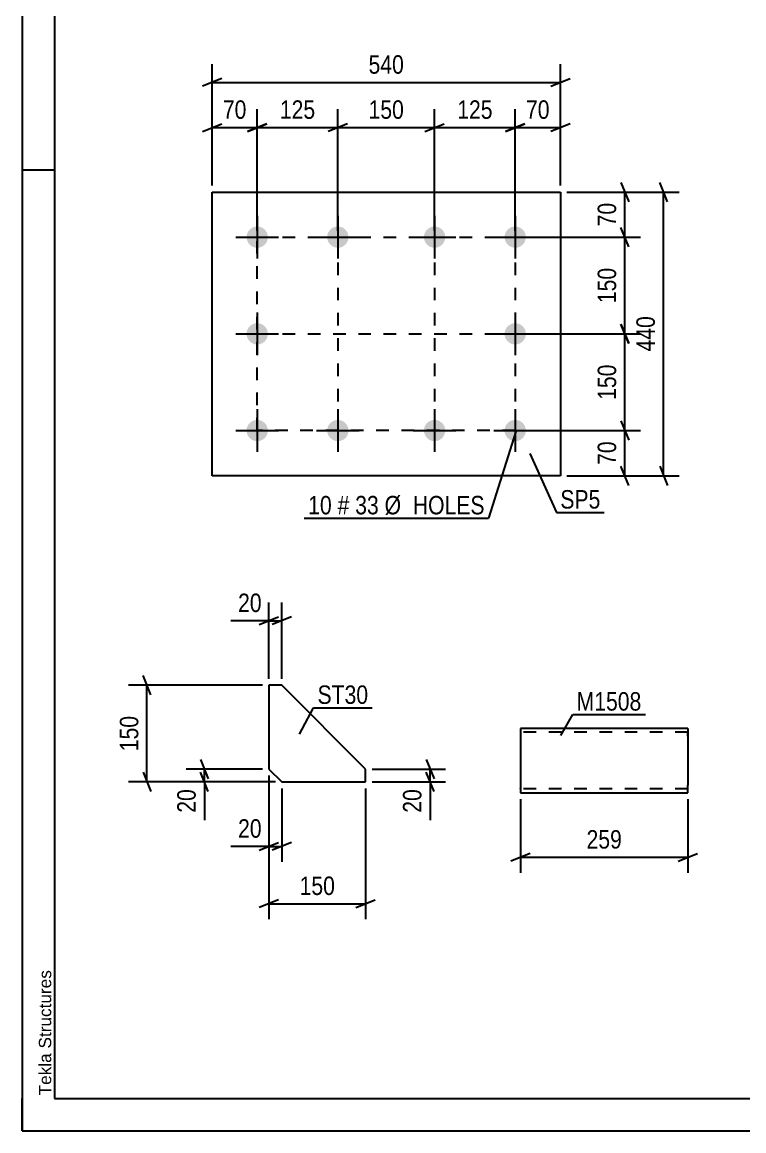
# Model space of a CAD drawing. Header units: millimetres. Extents: x 0 to 420, y 0 to 297.
# Drawn here: x 0 to 111.9, y 0 to 172 of the extents above; entities that cross this region are included whole.
import ezdxf

# ---------------------------------------------------------------- set-up
doc = ezdxf.new("R2010")
doc.units = ezdxf.units.MM
doc.linetypes.add('DXK_LINE_DOT2', pattern=[3.9198, 1.9599, -1.9599])
doc.styles.add('Arial', font='ARIAL.TTF', dxfattribs={"height": 0.2})
doc.styles.add('Arial Narrow', font='ARIALN.TTF', dxfattribs={"height": 0.2})

# ---------------------------------------------------------------- blocks, each defined once
blk = doc.blocks.new('Unknown-284858702-1134')
at = {"color": 5, "linetype": 'Continuous'}
for p, q in [((0, 297), (0, 0)), ((5, 292), (5, 5)), ((5, 149), (0, 149)), ((0, 0), (0, 5)), ((5, 5), (415, 5)), ((0, 0), (420, 0))]:
    blk.add_line(p, q, dxfattribs=at)
at = {"color": 174, "linetype": 'Continuous', "style": 'Arial'}
blk.add_text('Tekla Structures', height=1.9102, rotation=90, dxfattribs=at).set_placement((4.5, 5.5))
blk = doc.blocks.new('Part-284858702-6089 - 6088')
at = {"color": 2, "linetype": 'Continuous'}
for p, q in [((29.44, 101.62), (29.44, 145.62)), ((29.44, 145.62), (83.44, 145.62)), ((83.44, 145.62), (83.44, 101.62)), ((83.44, 101.62), (29.44, 101.62))]:
    blk.add_line(p, q, dxfattribs=at)
blk = doc.blocks.new('Bolt-284858702-6090 - 6088')
at = {"linetype": 'Continuous'}
for points in [[(36.44, 140.27, -1), (36.44, 136.97, -1)], [(48.94, 140.27, -1), (48.94, 136.97, -1)], [(63.94, 140.27, -1), (63.94, 136.97, -1)], [(76.44, 140.27, -1), (76.44, 136.97, -1)], [(36.44, 125.27, -1), (36.44, 121.97, -1)], [(76.44, 125.27, -1), (76.44, 121.97, -1)], [(36.44, 110.27, -1), (36.44, 106.97, -1)], [(48.94, 110.27, -1), (48.94, 106.97, -1)], [(63.94, 110.27, -1), (63.94, 106.97, -1)], [(76.44, 110.27, -1), (76.44, 106.97, -1)]]:
    blk.add_hatch(color=1, dxfattribs=at).paths.add_polyline_path(points)
at = {"color": 1, "linetype": 'Continuous'}
for p, q in [((36.44, 141.92), (36.44, 135.32)), ((48.94, 141.92), (48.94, 135.32)), ((63.94, 141.92), (63.94, 135.32)), ((76.44, 141.92), (76.44, 135.32)), ((33.14, 138.62), (39.74, 138.62)), ((45.64, 138.62), (52.24, 138.62)), ((60.64, 138.62), (67.24, 138.62)), ((73.14, 138.62), (79.74, 138.62)), ((36.44, 126.92), (36.44, 120.32)), ((76.44, 126.92), (76.44, 120.32)), ((33.14, 123.62), (39.74, 123.62)), ((73.14, 123.62), (79.74, 123.62)), ((36.44, 111.92), (36.44, 105.32)), ((48.94, 111.92), (48.94, 105.32)), ((63.94, 111.92), (63.94, 105.32)), ((76.44, 111.92), (76.44, 105.32)), ((33.14, 108.62), (39.74, 108.62)), ((45.64, 108.62), (52.24, 108.62)), ((60.64, 108.62), (67.24, 108.62)), ((73.14, 108.62), (79.74, 108.62))]:
    blk.add_line(p, q, dxfattribs=at)
blk = doc.blocks.new('Part-284858702-6051 - 6050')
at = {"color": 2, "linetype": 'Continuous'}
for p, q in [((40.25, 69.12), (38.25, 69.12)), ((38.25, 69.12), (38.25, 56.12)), ((53.25, 56.12), (40.25, 69.12)), ((38.25, 56.12), (40.25, 54.12)), ((53.25, 54.12), (53.25, 56.12)), ((40.25, 54.12), (53.25, 54.12))]:
    blk.add_line(p, q, dxfattribs=at)
blk = doc.blocks.new('Part-284858702-6157 - 6156')
at = {"color": 2, "linetype": 'Continuous'}
for p, q in [((103.21, 62.43), (77.27, 62.43)), ((77.27, 62.43), (77.27, 52.52)), ((103.21, 62.43), (103.21, 62.34)), ((103.21, 62.34), (103.21, 62.08)), ((103.21, 62.08), (103.21, 61.23)), ((103.21, 61.23), (103.21, 53.63)), ((103.21, 52.43), (103.21, 53.63)), ((77.27, 52.52), (77.27, 52.43)), ((77.27, 52.43), (103.21, 52.43))]:
    blk.add_line(p, q, dxfattribs=at)
at = {"color": 7, "linetype": 'DXK_LINE_DOT2'}
for p, q in [((103.21, 62.08), (103.21, 61.83)), ((103.21, 61.83), (77.27, 61.83)), ((103.21, 61.23), (103.21, 61.69)), ((103.21, 53.08), (103.21, 53.63)), ((77.27, 53.03), (77.27, 53.08)), ((103.21, 53.03), (77.27, 53.03)), ((103.21, 53.03), (103.21, 53.08)), ((103.21, 53.03), (103.21, 53.08))]:
    blk.add_line(p, q, dxfattribs=at)
blk = doc.blocks.new('Rectangle-284858702-7403 - 6088')
at = {"color": 1, "linetype": 'DXK_LINE_DOT2'}
blk.add_lwpolyline([(36.44, 138.62), (76.44, 138.62), (76.44, 108.62), (36.44, 108.62), (36.44, 138.62)], close=True, dxfattribs=at)
blk = doc.blocks.new('Line-284858702-7465 - 6088')
at = {"color": 1, "linetype": 'DXK_LINE_DOT2'}
blk.add_line((36.44, 123.62), (76.44, 123.62), dxfattribs=at)
blk = doc.blocks.new('Line-284858702-7472 - 6088')
at = {"color": 1, "linetype": 'DXK_LINE_DOT2'}
blk.add_line((48.94, 138.62), (48.94, 108.62), dxfattribs=at)
blk = doc.blocks.new('Line-284858702-7479 - 6088')
at = {"color": 1, "linetype": 'DXK_LINE_DOT2'}
blk.add_line((63.94, 138.62), (63.94, 108.62), dxfattribs=at)
blk = doc.blocks.new('StraightDimension-284858702-8019 - 6088')
at = {"color": 7, "linetype": 'Continuous'}
for p, q in [((48.94, 139.62), (48.94, 158.47)), ((63.94, 139.62), (63.94, 158.47)), ((50.44, 156.22), (47.44, 155.02)), ((48.94, 155.62), (63.94, 155.62)), ((62.44, 155.02), (65.44, 156.22))]:
    blk.add_line(p, q, dxfattribs=at)
at = {"color": 0}
blk.add_wipeout([(59.78, 156.37), (59.78, 160.57), (53.1, 160.57), (53.1, 156.37)], dxfattribs=at)
at = {"color": 3, "style": 'Arial Narrow'}
blk.add_text('150', height=2.863, dxfattribs=at).set_placement((53.7, 156.97))
blk = doc.blocks.new('StraightDimension-284858702-6378 - 6088')
at = {"color": 7, "linetype": 'Continuous'}
for p, q in [((92.84, 147.12), (94.04, 144.12)), ((84.44, 145.62), (95.84, 145.62)), ((93.44, 138.62), (93.44, 145.62)), ((94.04, 137.12), (92.84, 140.12)), ((77.44, 138.62), (95.84, 138.62))]:
    blk.add_line(p, q, dxfattribs=at)
at = {"color": 0}
blk.add_wipeout([(92.69, 144.55), (88.49, 144.55), (88.49, 139.69), (92.69, 139.69)], dxfattribs=at)
at = {"color": 3, "style": 'Arial Narrow'}
blk.add_text('70', height=2.863, rotation=90.0002, dxfattribs=at).set_placement((92.09, 140.29))
blk = doc.blocks.new('StraightDimension-284858702-6398 - 6088')
at = {"color": 7, "linetype": 'Continuous'}
for p, q in [((76.44, 139.62), (76.44, 158.47)), ((83.44, 146.62), (83.44, 158.47)), ((74.94, 155.02), (77.94, 156.22)), ((76.44, 155.62), (83.44, 155.62)), ((84.94, 156.22), (81.94, 155.02))]:
    blk.add_line(p, q, dxfattribs=at)
at = {"color": 0}
blk.add_wipeout([(82.37, 156.37), (82.37, 160.57), (77.51, 160.57), (77.51, 156.37)], dxfattribs=at)
at = {"color": 3, "style": 'Arial Narrow'}
blk.add_text('70', height=2.863, dxfattribs=at).set_placement((78.11, 156.97))
blk = doc.blocks.new('StraightDimension-284858702-6381 - 6088')
at = {"color": 7, "linetype": 'Continuous'}
for p, q in [((92.84, 110.12), (94.04, 107.12)), ((77.44, 108.62), (95.84, 108.62)), ((93.44, 101.62), (93.44, 108.62)), ((84.44, 101.62), (95.84, 101.62)), ((94.04, 100.12), (92.84, 103.12))]:
    blk.add_line(p, q, dxfattribs=at)
at = {"color": 0}
blk.add_wipeout([(92.69, 107.55), (88.49, 107.55), (88.49, 102.69), (92.69, 102.69)], dxfattribs=at)
at = {"color": 3, "style": 'Arial Narrow'}
blk.add_text('70', height=2.863, rotation=90.0002, dxfattribs=at).set_placement((92.09, 103.29))
blk = doc.blocks.new('StraightDimension-284858702-6394 - 6088')
at = {"color": 7, "linetype": 'Continuous'}
for p, q in [((100.04, 144.12), (98.84, 147.12)), ((84.44, 145.62), (101.84, 145.62)), ((99.44, 101.62), (99.44, 145.62)), ((84.44, 101.62), (101.84, 101.62)), ((98.84, 103.12), (100.04, 100.12))]:
    blk.add_line(p, q, dxfattribs=at)
at = {"color": 0}
blk.add_wipeout([(98.69, 126.96), (94.49, 126.96), (94.49, 120.28), (98.69, 120.28)], dxfattribs=at)
at = {"color": 3, "style": 'Arial Narrow'}
blk.add_text('440', height=2.863, rotation=90.0002, dxfattribs=at).set_placement((98.09, 120.88))
blk = doc.blocks.new('StraightDimension-284858702-6402 - 6088')
at = {"color": 7, "linetype": 'Continuous'}
for p, q in [((29.44, 146.62), (29.44, 158.47)), ((36.44, 139.62), (36.44, 158.47)), ((27.94, 155.02), (30.94, 156.22)), ((29.44, 155.62), (36.44, 155.62)), ((37.94, 156.22), (34.94, 155.02))]:
    blk.add_line(p, q, dxfattribs=at)
at = {"color": 0}
blk.add_wipeout([(35.37, 156.37), (35.37, 160.57), (30.51, 160.57), (30.51, 156.37)], dxfattribs=at)
at = {"color": 3, "style": 'Arial Narrow'}
blk.add_text('70', height=2.863, dxfattribs=at).set_placement((31.11, 156.97))
blk = doc.blocks.new('StraightDimension-284858702-6418 - 6088')
at = {"color": 7, "linetype": 'Continuous'}
for p, q in [((29.44, 146.62), (29.44, 165.47)), ((83.44, 146.62), (83.44, 165.47)), ((30.94, 163.22), (27.94, 162.02)), ((29.44, 162.62), (83.44, 162.62)), ((81.94, 162.02), (84.94, 163.22))]:
    blk.add_line(p, q, dxfattribs=at)
at = {"color": 0}
blk.add_wipeout([(59.78, 163.37), (59.78, 167.57), (53.1, 167.57), (53.1, 163.37)], dxfattribs=at)
at = {"color": 3, "style": 'Arial Narrow'}
blk.add_text('540', height=2.863, dxfattribs=at).set_placement((53.7, 163.97))
blk = doc.blocks.new('StraightDimension-284858702-8013 - 6088')
at = {"color": 7, "linetype": 'Continuous'}
for p, q in [((94.04, 122.12), (92.84, 125.12)), ((77.44, 123.62), (95.84, 123.62)), ((93.44, 108.62), (93.44, 123.62)), ((92.84, 110.12), (94.04, 107.12)), ((77.44, 108.62), (95.84, 108.62))]:
    blk.add_line(p, q, dxfattribs=at)
at = {"color": 0}
blk.add_wipeout([(92.69, 119.46), (88.49, 119.46), (88.49, 112.78), (92.69, 112.78)], dxfattribs=at)
at = {"color": 3, "style": 'Arial Narrow'}
blk.add_text('150', height=2.863, rotation=90.0002, dxfattribs=at).set_placement((92.09, 113.38))
blk = doc.blocks.new('StraightDimension-284858702-8015 - 6088')
at = {"color": 7, "linetype": 'Continuous'}
for p, q in [((94.04, 137.12), (92.84, 140.12)), ((77.44, 138.62), (95.84, 138.62)), ((93.44, 123.62), (93.44, 138.62)), ((92.84, 125.12), (94.04, 122.12)), ((77.44, 123.62), (95.84, 123.62))]:
    blk.add_line(p, q, dxfattribs=at)
at = {"color": 0}
blk.add_wipeout([(92.69, 134.46), (88.49, 134.46), (88.49, 127.78), (92.69, 127.78)], dxfattribs=at)
at = {"color": 3, "style": 'Arial Narrow'}
blk.add_text('150', height=2.863, rotation=90.0002, dxfattribs=at).set_placement((92.09, 128.38))
blk = doc.blocks.new('StraightDimension-284858702-8017 - 6088')
at = {"color": 7, "linetype": 'Continuous'}
for p, q in [((36.44, 139.62), (36.44, 158.47)), ((48.94, 139.62), (48.94, 158.47)), ((34.94, 155.02), (37.94, 156.22)), ((36.44, 155.62), (48.94, 155.62)), ((50.44, 156.22), (47.44, 155.02))]:
    blk.add_line(p, q, dxfattribs=at)
at = {"color": 0}
blk.add_wipeout([(46.03, 156.37), (46.03, 160.57), (39.35, 160.57), (39.35, 156.37)], dxfattribs=at)
at = {"color": 3, "style": 'Arial Narrow'}
blk.add_text('125', height=2.863, dxfattribs=at).set_placement((39.95, 156.97))
blk = doc.blocks.new('StraightDimension-284858702-8021 - 6088')
at = {"color": 7, "linetype": 'Continuous'}
for p, q in [((63.94, 139.62), (63.94, 158.47)), ((76.44, 139.62), (76.44, 158.47)), ((62.44, 155.02), (65.44, 156.22)), ((63.94, 155.62), (76.44, 155.62)), ((77.94, 156.22), (74.94, 155.02))]:
    blk.add_line(p, q, dxfattribs=at)
at = {"color": 0}
blk.add_wipeout([(73.53, 156.37), (73.53, 160.57), (66.85, 160.57), (66.85, 156.37)], dxfattribs=at)
at = {"color": 3, "style": 'Arial Narrow'}
blk.add_text('125', height=2.863, dxfattribs=at).set_placement((67.45, 156.97))
blk = doc.blocks.new('StraightDimension-284858702-6298 - 6050')
at = {"color": 7, "linetype": 'Continuous'}
for p, q in [((38.25, 55.12), (38.25, 32.83)), ((53.25, 53.12), (53.25, 32.83)), ((39.75, 35.83), (36.75, 34.63)), ((38.25, 35.23), (53.25, 35.23)), ((51.75, 34.63), (54.75, 35.83))]:
    blk.add_line(p, q, dxfattribs=at)
at = {"color": 0}
blk.add_wipeout([(49.1, 35.98), (49.1, 40.18), (42.41, 40.18), (42.41, 35.98)], dxfattribs=at)
at = {"color": 3, "style": 'Arial Narrow'}
blk.add_text('150', height=2.863, dxfattribs=at).set_placement((43.01, 36.58))
blk = doc.blocks.new('StraightDimension-284858702-6290 - 6050')
at = {"color": 7, "linetype": 'Continuous'}
for p, q in [((62.65, 57.62), (63.85, 54.62)), ((54.25, 56.12), (65.65, 56.12)), ((63.85, 52.62), (62.65, 55.62)), ((63.25, 54.12), (63.25, 56.12)), ((54.25, 54.12), (65.65, 54.12))]:
    blk.add_line(p, q, dxfattribs=at)
at = {"color": 0}
blk.add_wipeout([(62.5, 53.59), (58.3, 53.59), (58.3, 48.74), (62.5, 48.74)], dxfattribs=at)
at = {"color": 7, "linetype": 'Continuous'}
blk.add_line((63.25, 54.12), (63.25, 48.21), dxfattribs=at)
blk.add_line((63.25, 54.12), (63.25, 48.21), dxfattribs=at)
at = {"color": 3, "style": 'Arial Narrow'}
blk.add_text('20', height=2.863, rotation=90.0002, dxfattribs=at).set_placement((61.9, 49.34))
blk = doc.blocks.new('StraightDimension-284858702-6282 - 6050')
at = {"color": 7, "linetype": 'Continuous'}
for p, q in [((38.25, 70.12), (38.25, 81.97)), ((40.25, 70.12), (40.25, 81.97)), ((36.75, 78.52), (39.75, 79.72)), ((38.25, 79.12), (40.25, 79.12)), ((41.75, 79.72), (38.75, 78.52))]:
    blk.add_line(p, q, dxfattribs=at)
at = {"color": 0}
blk.add_wipeout([(37.73, 79.87), (37.73, 84.07), (32.87, 84.07), (32.87, 79.87)], dxfattribs=at)
at = {"color": 7, "linetype": 'Continuous'}
blk.add_line((38.25, 79.12), (32.35, 79.12), dxfattribs=at)
blk.add_line((38.25, 79.12), (32.35, 79.12), dxfattribs=at)
at = {"color": 3, "style": 'Arial Narrow'}
blk.add_text('20', height=2.863, dxfattribs=at).set_placement((33.47, 80.47))
blk = doc.blocks.new('StraightDimension-284858702-6302 - 6050')
at = {"color": 7, "linetype": 'Continuous'}
for p, q in [((19.95, 67.62), (18.75, 70.62)), ((37.25, 69.12), (16.5, 69.12)), ((19.35, 54.12), (19.35, 69.12)), ((18.75, 55.62), (19.95, 52.62)), ((39.25, 54.12), (16.5, 54.12))]:
    blk.add_line(p, q, dxfattribs=at)
at = {"color": 0}
blk.add_wipeout([(18.6, 64.96), (14.4, 64.96), (14.4, 58.28), (18.6, 58.28)], dxfattribs=at)
at = {"color": 3, "style": 'Arial Narrow'}
blk.add_text('150', height=2.863, rotation=90.0002, dxfattribs=at).set_placement((18, 58.88))
blk = doc.blocks.new('StraightDimension-284858702-6294 - 6050')
at = {"color": 7, "linetype": 'Continuous'}
for p, q in [((27.65, 57.62), (28.85, 54.62)), ((37.25, 56.12), (25.4, 56.12)), ((28.85, 52.62), (27.65, 55.62)), ((28.25, 54.12), (28.25, 56.12)), ((39.25, 54.12), (25.4, 54.12))]:
    blk.add_line(p, q, dxfattribs=at)
at = {"color": 0}
blk.add_wipeout([(27.5, 53.59), (23.3, 53.59), (23.3, 48.74), (27.5, 48.74)], dxfattribs=at)
at = {"color": 7, "linetype": 'Continuous'}
blk.add_line((28.25, 54.12), (28.25, 48.21), dxfattribs=at)
blk.add_line((28.25, 54.12), (28.25, 48.21), dxfattribs=at)
at = {"color": 3, "style": 'Arial Narrow'}
blk.add_text('20', height=2.863, rotation=90.0002, dxfattribs=at).set_placement((26.9, 49.34))
blk = doc.blocks.new('StraightDimension-284858702-6286 - 6050')
at = {"color": 7, "linetype": 'Continuous'}
for p, q in [((38.25, 55.12), (38.25, 41.72)), ((40.25, 53.12), (40.25, 41.72)), ((36.75, 43.52), (39.75, 44.72)), ((41.75, 44.72), (38.75, 43.52)), ((38.25, 44.12), (40.25, 44.12))]:
    blk.add_line(p, q, dxfattribs=at)
at = {"color": 0}
blk.add_wipeout([(37.73, 44.87), (37.73, 49.07), (32.87, 49.07), (32.87, 44.87)], dxfattribs=at)
at = {"color": 7, "linetype": 'Continuous'}
blk.add_line((38.25, 44.12), (32.35, 44.12), dxfattribs=at)
blk.add_line((38.25, 44.12), (32.35, 44.12), dxfattribs=at)
at = {"color": 3, "style": 'Arial Narrow'}
blk.add_text('20', height=2.863, dxfattribs=at).set_placement((33.47, 45.47))
blk = doc.blocks.new('StraightDimension-284858702-6474 - 6156')
at = {"color": 7, "linetype": 'Continuous'}
for p, q in [((77.27, 51.43), (77.27, 40.03)), ((103.21, 51.43), (103.21, 40.03)), ((78.77, 43.03), (75.77, 41.83)), ((101.71, 41.83), (104.71, 43.03)), ((77.27, 42.43), (103.21, 42.43))]:
    blk.add_line(p, q, dxfattribs=at)
at = {"color": 0}
blk.add_wipeout([(93.58, 43.18), (93.58, 47.38), (86.9, 47.38), (86.9, 43.18)], dxfattribs=at)
at = {"color": 3, "style": 'Arial Narrow'}
blk.add_text('259', height=2.863, dxfattribs=at).set_placement((87.5, 43.78))
blk = doc.blocks.new('Mark-284858702-6537 - 6088')
at = {"color": 0}
blk.add_wipeout([(89.65, 96.52), (89.65, 99.52), (83.44, 99.52), (83.44, 96.52)], dxfattribs=at)
blk.add_wipeout([(89.65, 96.52), (89.65, 99.52), (83.44, 99.52), (83.44, 96.52)], dxfattribs=at)
at = {"color": 30, "linetype": 'Continuous'}
for p, q in [((78.72, 105.05), (82.84, 95.92)), ((82.84, 95.92), (90.25, 95.92))]:
    blk.add_line(p, q, dxfattribs=at)
at = {"color": 3, "style": 'Arial Narrow'}
blk.add_text('SP5', height=2.863, dxfattribs=at).set_placement((83.44, 96.52))
blk = doc.blocks.new('Mark-284858702-6540 - 6088')
at = {"color": 0}
for points in [[(48, 95.62), (48, 98.62), (44.34, 98.62), (44.34, 95.62)], [(50.73, 95.62), (50.73, 98.62), (48.9, 98.62), (48.9, 95.62)], [(55.29, 95.62), (55.29, 98.62), (51.63, 98.62), (51.63, 95.62)], [(71.71, 95.62), (71.71, 98.62), (56.19, 98.62), (56.19, 95.62)]]:
    blk.add_wipeout(points, dxfattribs=at)
for points in [[(48, 95.62), (48, 98.62), (44.34, 98.62), (44.34, 95.62)], [(50.73, 95.62), (50.73, 98.62), (48.9, 98.62), (48.9, 95.62)], [(55.29, 95.62), (55.29, 98.62), (51.63, 98.62), (51.63, 95.62)], [(71.71, 95.62), (71.71, 98.62), (56.19, 98.62), (56.19, 95.62)]]:
    blk.add_wipeout(points, dxfattribs=at)
at = {"color": 7, "linetype": 'Continuous'}
for p in [(76.52, 108.47), (43.74, 95.02)]:
    blk.add_line(p, (72.31, 95.02), dxfattribs=at)
at = {"color": 3, "style": 'Arial Narrow'}
for s, height, p in [('10', 2.863, (44.34, 95.62)), ('#', 2.86, (48.9, 95.62)), ('33', 2.863, (51.63, 95.62)), ('Ø  HOLES', 2.863, (56.19, 95.62))]:
    blk.add_text(s, height=height, dxfattribs=at).set_placement(p)
blk = doc.blocks.new('Mark-284858702-7957 - 6050')
at = {"color": 0}
blk.add_wipeout([(53.65, 66.22), (53.65, 69.22), (45.79, 69.22), (45.79, 66.22)], dxfattribs=at)
blk.add_wipeout([(53.65, 66.22), (53.65, 69.22), (45.79, 69.22), (45.79, 66.22)], dxfattribs=at)
at = {"color": 30, "linetype": 'Continuous'}
for p, q in [((43, 61.5), (45.19, 65.62)), ((45.19, 65.62), (54.25, 65.62))]:
    blk.add_line(p, q, dxfattribs=at)
at = {"color": 3, "style": 'Arial Narrow'}
blk.add_text('ST30', height=2.863, dxfattribs=at).set_placement((45.79, 66.22))
blk = doc.blocks.new('Mark-284858702-7951 - 6156')
at = {"color": 0}
blk.add_wipeout([(96.02, 65.18), (96.02, 68.18), (85.96, 68.18), (85.96, 65.18)], dxfattribs=at)
blk.add_wipeout([(96.02, 65.18), (96.02, 68.18), (85.96, 68.18), (85.96, 65.18)], dxfattribs=at)
at = {"color": 30, "linetype": 'Continuous'}
for p, q in [((83.51, 61.3), (85.36, 64.58)), ((85.36, 64.58), (96.62, 64.58))]:
    blk.add_line(p, q, dxfattribs=at)
at = {"color": 3, "style": 'Arial Narrow'}
blk.add_text('M1508', height=2.863, dxfattribs=at).set_placement((85.96, 65.18))

msp = doc.modelspace()

# ---------------------------------------------------------------- block references
for name in ['Unknown-284858702-1134', 'Part-284858702-6089 - 6088', 'Bolt-284858702-6090 - 6088', 'Rectangle-284858702-7403 - 6088', 'Line-284858702-7472 - 6088', 'Line-284858702-7479 - 6088', 'Line-284858702-7465 - 6088', 'Part-284858702-6051 - 6050', 'Part-284858702-6157 - 6156']:
    msp.add_blockref(name, (0, 0))

# ---------------------------------------------------------------- next in the draw order: block references
for name in ['StraightDimension-284858702-6402 - 6088', 'StraightDimension-284858702-8019 - 6088', 'StraightDimension-284858702-6378 - 6088', 'StraightDimension-284858702-6381 - 6088', 'Mark-284858702-6540 - 6088', 'StraightDimension-284858702-6282 - 6050', 'Mark-284858702-7957 - 6050', 'Mark-284858702-7951 - 6156', 'StraightDimension-284858702-6298 - 6050', 'StraightDimension-284858702-6474 - 6156']:
    msp.add_blockref(name, (0, 0))

# ---------------------------------------------------------------- next in the draw order: block references
for name in ['StraightDimension-284858702-6398 - 6088', 'StraightDimension-284858702-6302 - 6050', 'StraightDimension-284858702-6290 - 6050']:
    msp.add_blockref(name, (0, 0))

# ---------------------------------------------------------------- next in the draw order: block references
for name in ['StraightDimension-284858702-6394 - 6088', 'StraightDimension-284858702-6294 - 6050']:
    msp.add_blockref(name, (0, 0))

# ---------------------------------------------------------------- next in the draw order: block references
for name in ['StraightDimension-284858702-6418 - 6088', 'StraightDimension-284858702-8013 - 6088', 'Mark-284858702-6537 - 6088', 'StraightDimension-284858702-6286 - 6050']:
    msp.add_blockref(name, (0, 0))

# ---------------------------------------------------------------- next in the draw order: block references
for name in ['StraightDimension-284858702-8017 - 6088', 'StraightDimension-284858702-8015 - 6088']:
    msp.add_blockref(name, (0, 0))

# ---------------------------------------------------------------- next in the draw order: block references
msp.add_blockref('StraightDimension-284858702-8021 - 6088', (0, 0))

doc.saveas('drawing.dxf')
